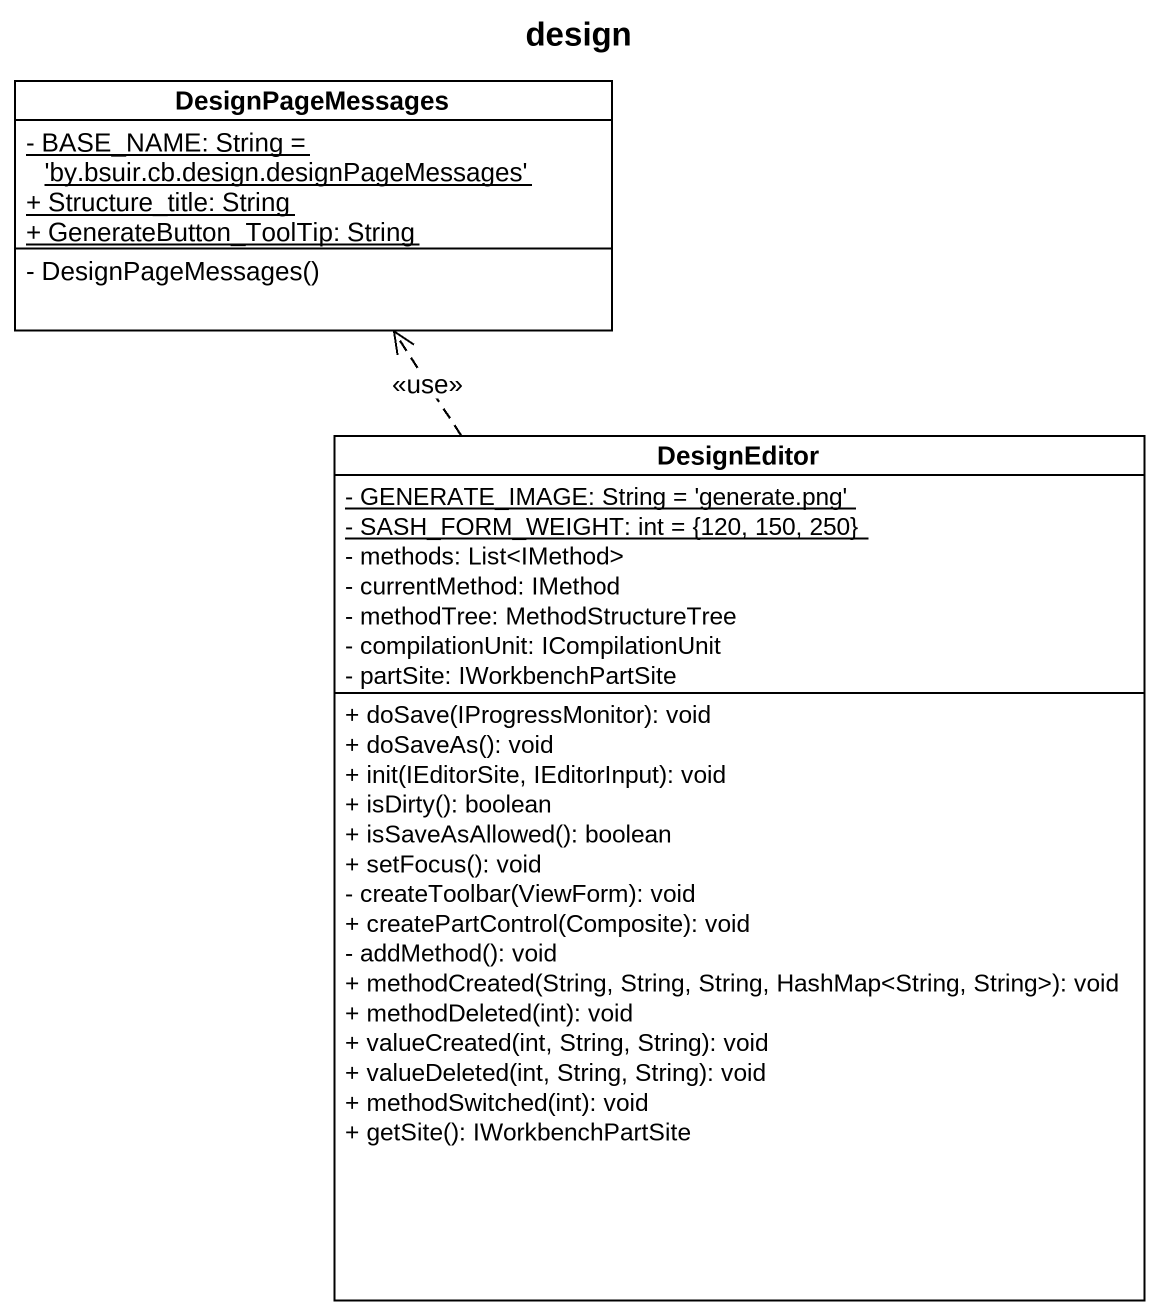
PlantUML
@startuml
title design
hide circle
hide empty members
skinparam classAttributeIconSize 0
class DesignPageMessages {
  {static} - BASE_NAME: String = 'by.bsuir.cb.design.designPageMessages'
  {static} + Structure_title: String
  {static} + GenerateButton_ToolTip: String
  - DesignPageMessages()
}
class DesignEditor {
  {static} - GENERATE_IMAGE: String = 'generate.png'
  {static} - SASH_FORM_WEIGHT: int = {120, 150, 250}
  - methods: List<IMethod>
  - currentMethod: IMethod
  - methodTree: MethodStructureTree
  - compilationUnit: ICompilationUnit
  - partSite: IWorkbenchPartSite
  + doSave(IProgressMonitor): void
  + doSaveAs(): void
  + init(IEditorSite, IEditorInput): void
  + isDirty(): boolean
  + isSaveAsAllowed(): boolean
  + setFocus(): void
  - createToolbar(ViewForm): void
  + createPartControl(Composite): void
  - addMethod(): void
  + methodCreated(String, String, String, HashMap<String, String>): void
  + methodDeleted(int): void
  + valueCreated(int, String, String): void
  + valueDeleted(int, String, String): void
  + methodSwitched(int): void
  + getSite(): IWorkbenchPartSite
}
DesignEditor .up.> DesignPageMessages : <<use>>
@enduml
